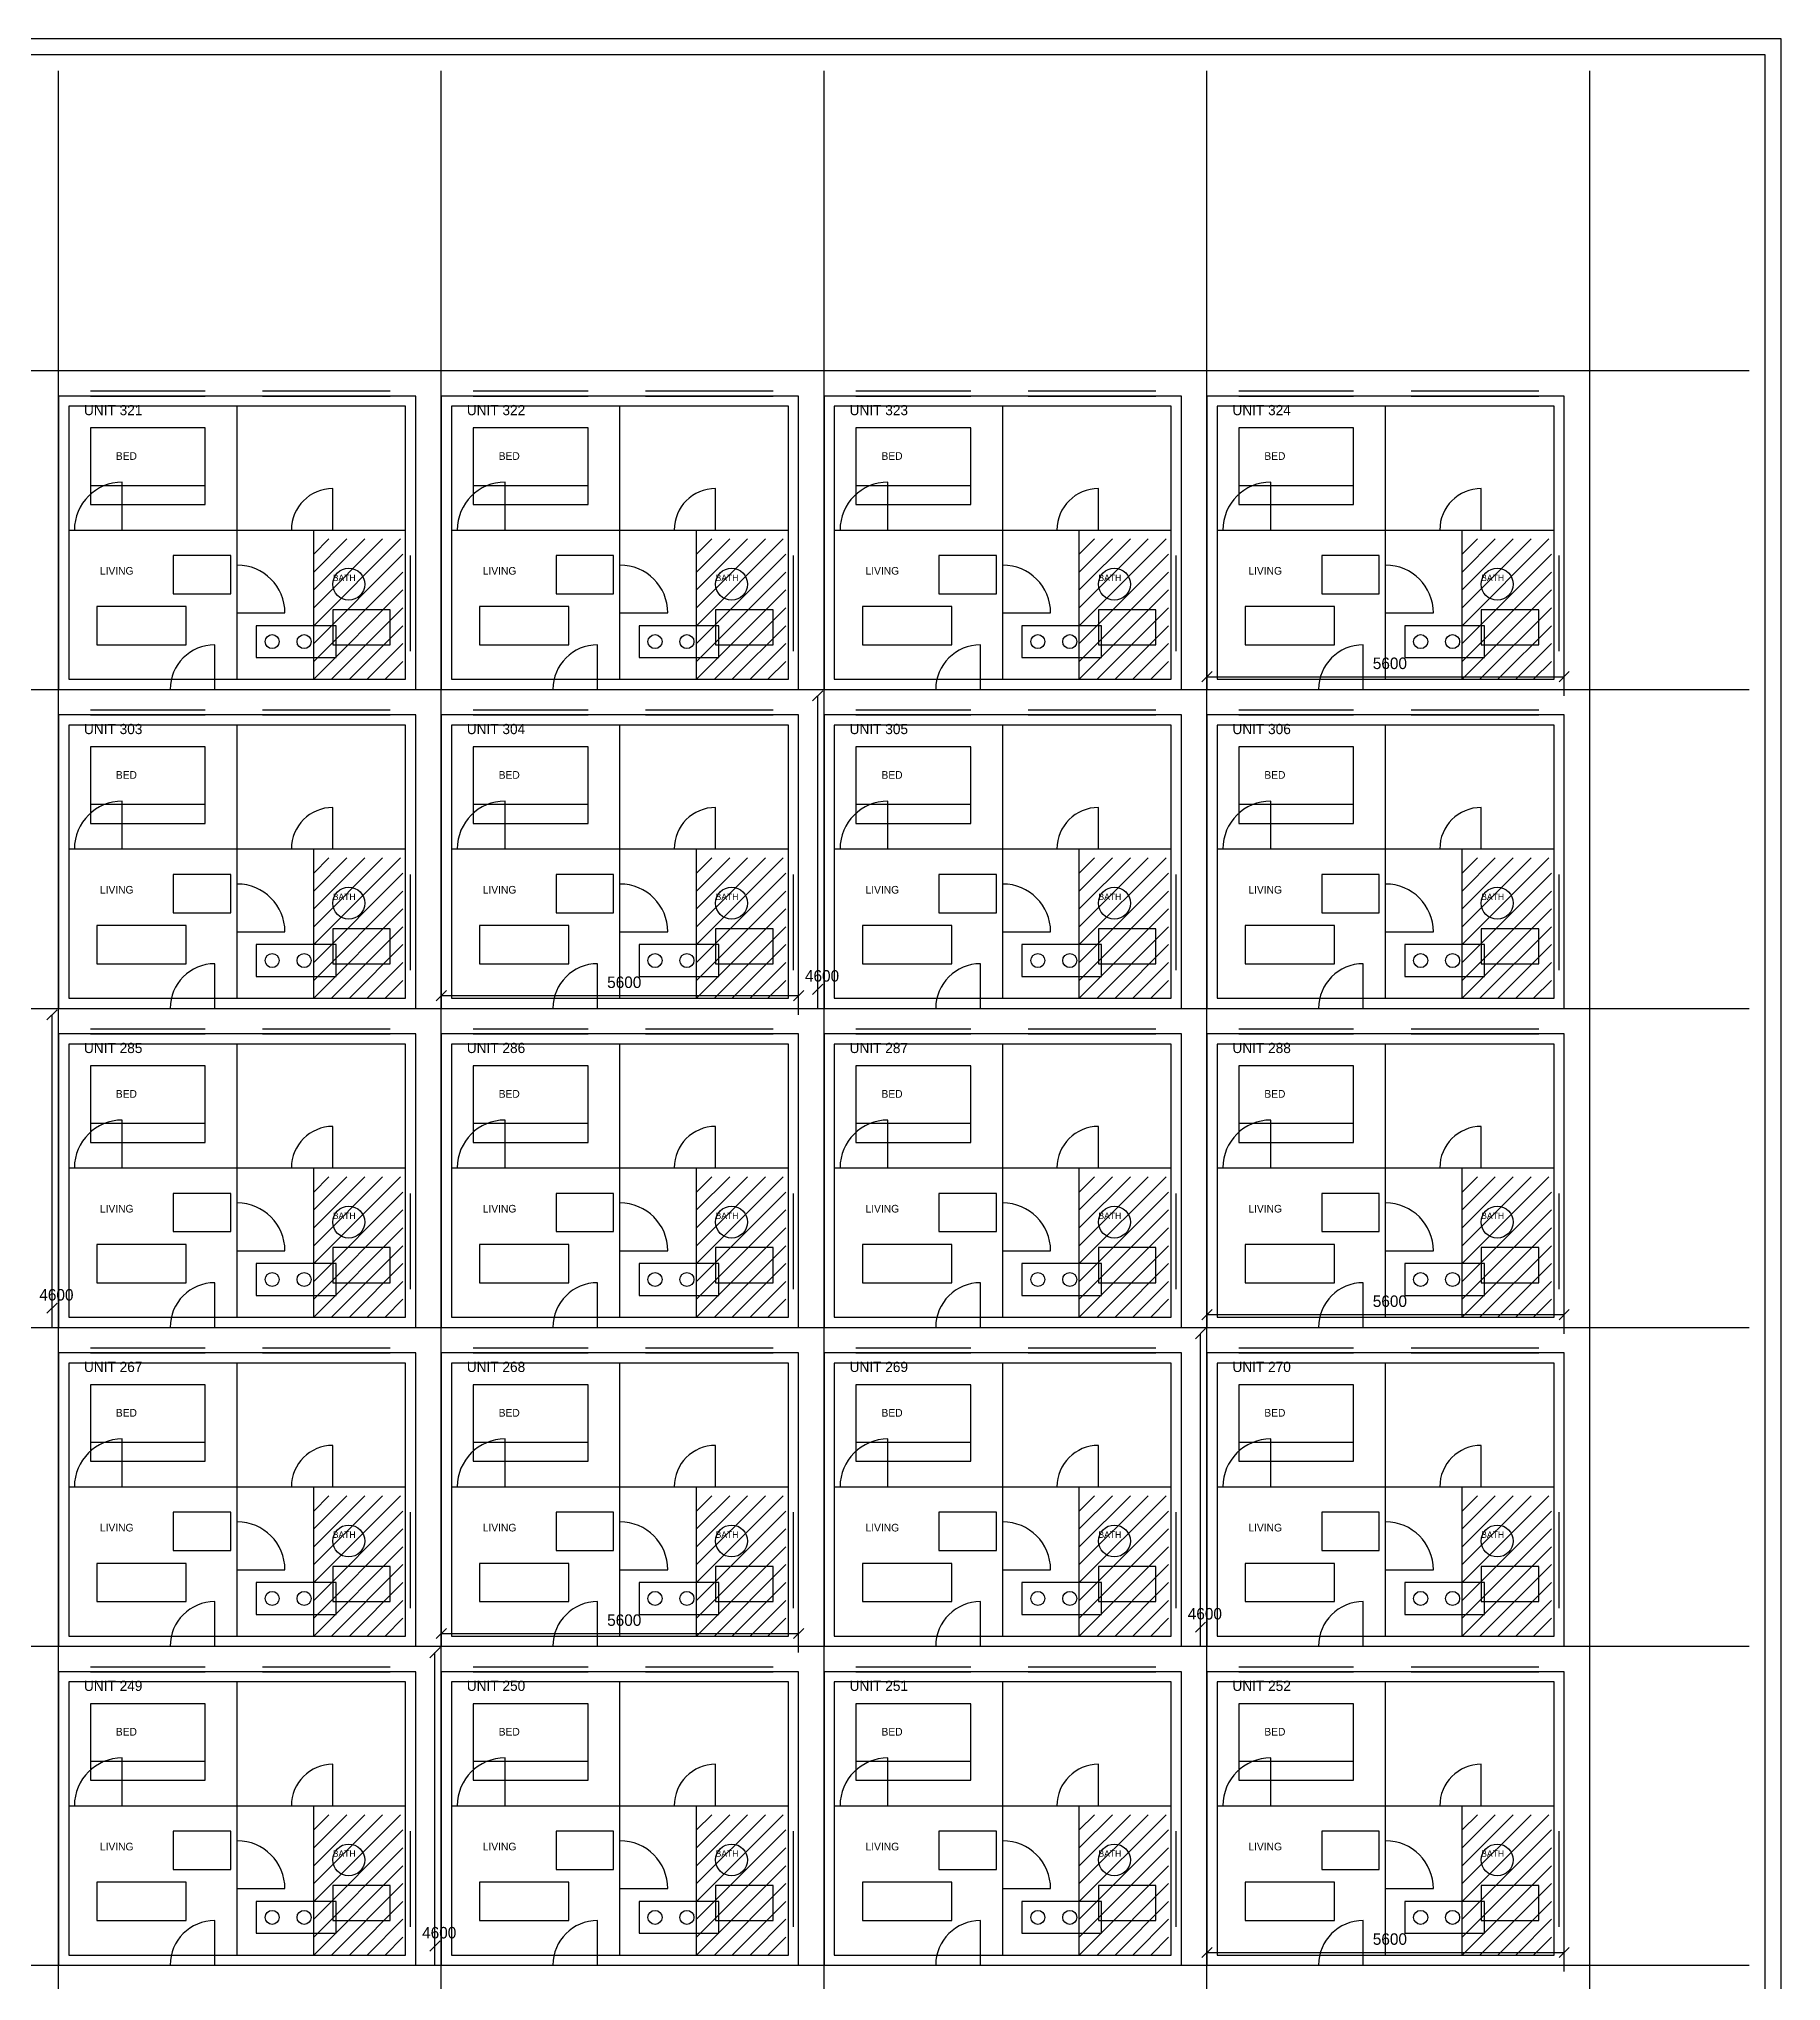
# Model space of a CAD drawing. Header units: millimetres. Extents: x -689 to 114080, y -500 to 99080.
# Drawn here: x 86693 to 114000, y 67750 to 98200 of the extents above; entities that cross this region are included whole.
import ezdxf

# ---------------------------------------------------------------- set-up
doc = ezdxf.new("R2010")
doc.units = ezdxf.units.MM
for name, color, linetype in [('DIMENSIONS', 3, 'CONTINUOUS'), ('DOORS', 2, 'CONTINUOUS'), ('FURNITURE', 5, 'CONTINUOUS'), ('GRID', 8, 'CONTINUOUS'), ('HATCH_SIM', 9, 'CONTINUOUS'), ('TEXT', 6, 'CONTINUOUS'), ('WALLS', 7, 'CONTINUOUS'), ('WINDOWS', 4, 'CONTINUOUS')]:
    doc.layers.add(name, color=color, linetype=linetype)

msp = doc.modelspace()

# ---------------------------------------------------------------- linework, layer by layer
at = {"layer": 'DIMENSIONS'}
for p, q in [((104920, 88120), (105080, 88280)), ((105000, 88200), (110600, 88200)), ((105000, 87900), (105000, 88200)), ((110520, 88120), (110680, 88280)), ((110600, 87900), (110600, 88200)), ((98820, 87820), (98980, 87980)), ((98900, 83300), (98900, 87900)), ((98900, 87600), (98900, 87900)), ((92920, 83120), (93080, 83280)), ((93000, 83200), (98600, 83200)), ((93000, 82900), (93000, 83200)), ((98520, 83120), (98680, 83280)), ((98600, 82900), (98600, 83200)), ((98820, 83220), (98980, 83380)), ((98900, 83000), (98900, 83300)), ((86820, 82820), (86980, 82980)), ((86900, 78300), (86900, 82900)), ((86900, 82600), (86900, 82900)), ((86820, 78220), (86980, 78380)), ((86900, 78000), (86900, 78300)), ((104920, 78120), (105080, 78280)), ((110520, 78120), (110680, 78280)), ((104820, 77820), (104980, 77980)), ((105000, 78200), (110600, 78200)), ((105000, 77900), (105000, 78200)), ((110600, 77900), (110600, 78200)), ((104900, 73300), (104900, 77900)), ((104900, 77600), (104900, 77900)), ((92920, 73120), (93080, 73280)), ((93000, 73200), (98600, 73200)), ((93000, 72900), (93000, 73200)), ((98520, 73120), (98680, 73280)), ((98600, 72900), (98600, 73200)), ((104820, 73220), (104980, 73380)), ((104900, 73000), (104900, 73300)), ((92820, 72820), (92980, 72980)), ((92900, 68300), (92900, 72900)), ((92900, 72600), (92900, 72900)), ((92820, 68220), (92980, 68380)), ((92900, 68000), (92900, 68300)), ((104920, 68120), (105080, 68280)), ((110520, 68120), (110680, 68280)), ((105000, 68200), (110600, 68200)), ((105000, 67900), (105000, 68200)), ((110600, 67900), (110600, 68200))]:
    msp.add_line(p, q, dxfattribs=at)
at = {"layer": 'DOORS'}
for p, q in [((88000, 90500), (88000, 91250)), ((91300, 90500), (91300, 91150)), ((94000, 90500), (94000, 91250)), ((97300, 90500), (97300, 91150)), ((100000, 90500), (100000, 91250)), ((103300, 90500), (103300, 91150)), ((106000, 90500), (106000, 91250)), ((109300, 90500), (109300, 91150)), ((89800, 89200), (90550, 89200)), ((95800, 89200), (96550, 89200)), ((101800, 89200), (102550, 89200)), ((107800, 89200), (108550, 89200)), ((89450, 88000), (89450, 88700)), ((95450, 88000), (95450, 88700)), ((101450, 88000), (101450, 88700)), ((107450, 88000), (107450, 88700)), ((88000, 85500), (88000, 86250)), ((94000, 85500), (94000, 86250)), ((100000, 85500), (100000, 86250)), ((106000, 85500), (106000, 86250)), ((91300, 85500), (91300, 86150)), ((97300, 85500), (97300, 86150)), ((103300, 85500), (103300, 86150)), ((109300, 85500), (109300, 86150)), ((89800, 84200), (90550, 84200)), ((95800, 84200), (96550, 84200)), ((101800, 84200), (102550, 84200)), ((107800, 84200), (108550, 84200)), ((89450, 83000), (89450, 83700)), ((95450, 83000), (95450, 83700)), ((101450, 83000), (101450, 83700)), ((107450, 83000), (107450, 83700)), ((88000, 80500), (88000, 81250)), ((91300, 80500), (91300, 81150)), ((94000, 80500), (94000, 81250)), ((97300, 80500), (97300, 81150)), ((100000, 80500), (100000, 81250)), ((103300, 80500), (103300, 81150)), ((106000, 80500), (106000, 81250)), ((109300, 80500), (109300, 81150)), ((89800, 79200), (90550, 79200)), ((95800, 79200), (96550, 79200)), ((101800, 79200), (102550, 79200)), ((107800, 79200), (108550, 79200)), ((89450, 78000), (89450, 78700)), ((95450, 78000), (95450, 78700)), ((101450, 78000), (101450, 78700)), ((107450, 78000), (107450, 78700)), ((88000, 75500), (88000, 76250)), ((91300, 75500), (91300, 76150)), ((94000, 75500), (94000, 76250)), ((97300, 75500), (97300, 76150)), ((100000, 75500), (100000, 76250)), ((103300, 75500), (103300, 76150)), ((106000, 75500), (106000, 76250)), ((109300, 75500), (109300, 76150)), ((89800, 74200), (90550, 74200)), ((95800, 74200), (96550, 74200)), ((101800, 74200), (102550, 74200)), ((107800, 74200), (108550, 74200)), ((89450, 73000), (89450, 73700)), ((95450, 73000), (95450, 73700)), ((101450, 73000), (101450, 73700)), ((107450, 73000), (107450, 73700)), ((88000, 70500), (88000, 71250)), ((91300, 70500), (91300, 71150)), ((94000, 70500), (94000, 71250)), ((97300, 70500), (97300, 71150)), ((100000, 70500), (100000, 71250)), ((103300, 70500), (103300, 71150)), ((106000, 70500), (106000, 71250)), ((109300, 70500), (109300, 71150)), ((89800, 69200), (90550, 69200)), ((95800, 69200), (96550, 69200)), ((101800, 69200), (102550, 69200)), ((107800, 69200), (108550, 69200)), ((89450, 68000), (89450, 68700)), ((95450, 68000), (95450, 68700)), ((101450, 68000), (101450, 68700)), ((107450, 68000), (107450, 68700))]:
    msp.add_line(p, q, dxfattribs=at)
for centre, radius, start, end in [((88000, 90500), 750, 90, 180), ((91300, 90500), 650, 90, 180), ((94000, 90500), 750, 90, 180), ((97300, 90500), 650, 90, 180), ((100000, 90500), 750, 90, 180), ((103300, 90500), 650, 90, 180), ((106000, 90500), 750, 90, 180), ((109300, 90500), 650, 90, 180), ((89800, 89200), 750, 0, 90), ((95800, 89200), 750, 0, 90), ((101800, 89200), 750, 0, 90), ((107800, 89200), 750, 0, 90), ((89450, 88000), 700, 90, 180), ((95450, 88000), 700, 90, 180), ((101450, 88000), 700, 90, 180), ((107450, 88000), 700, 90, 180), ((88000, 85500), 750, 90, 180), ((94000, 85500), 750, 90, 180), ((100000, 85500), 750, 90, 180), ((106000, 85500), 750, 90, 180), ((91300, 85500), 650, 90, 180), ((97300, 85500), 650, 90, 180), ((103300, 85500), 650, 90, 180), ((109300, 85500), 650, 90, 180), ((89800, 84200), 750, 0, 90), ((95800, 84200), 750, 0, 90), ((101800, 84200), 750, 0, 90), ((107800, 84200), 750, 0, 90), ((89450, 83000), 700, 90, 180), ((95450, 83000), 700, 90, 180), ((101450, 83000), 700, 90, 180), ((107450, 83000), 700, 90, 180), ((88000, 80500), 750, 90, 180), ((91300, 80500), 650, 90, 180), ((94000, 80500), 750, 90, 180), ((97300, 80500), 650, 90, 180), ((100000, 80500), 750, 90, 180), ((103300, 80500), 650, 90, 180), ((106000, 80500), 750, 90, 180), ((109300, 80500), 650, 90, 180), ((89800, 79200), 750, 0, 90), ((95800, 79200), 750, 0, 90), ((101800, 79200), 750, 0, 90), ((107800, 79200), 750, 0, 90), ((89450, 78000), 700, 90, 180), ((95450, 78000), 700, 90, 180), ((101450, 78000), 700, 90, 180), ((107450, 78000), 700, 90, 180), ((88000, 75500), 750, 90, 180), ((91300, 75500), 650, 90, 180), ((94000, 75500), 750, 90, 180), ((97300, 75500), 650, 90, 180), ((100000, 75500), 750, 90, 180), ((103300, 75500), 650, 90, 180), ((106000, 75500), 750, 90, 180), ((109300, 75500), 650, 90, 180), ((89800, 74200), 750, 0, 90), ((95800, 74200), 750, 0, 90), ((101800, 74200), 750, 0, 90), ((107800, 74200), 750, 0, 90), ((89450, 73000), 700, 90, 180), ((95450, 73000), 700, 90, 180), ((101450, 73000), 700, 90, 180), ((107450, 73000), 700, 90, 180), ((88000, 70500), 750, 90, 180), ((91300, 70500), 650, 90, 180), ((94000, 70500), 750, 90, 180), ((97300, 70500), 650, 90, 180), ((100000, 70500), 750, 90, 180), ((103300, 70500), 650, 90, 180), ((106000, 70500), 750, 90, 180), ((109300, 70500), 650, 90, 180), ((89800, 69200), 750, 0, 90), ((95800, 69200), 750, 0, 90), ((101800, 69200), 750, 0, 90), ((107800, 69200), 750, 0, 90), ((89450, 68000), 700, 90, 180), ((95450, 68000), 700, 90, 180), ((101450, 68000), 700, 90, 180), ((107450, 68000), 700, 90, 180)]:
    msp.add_arc(centre, radius, start, end, dxfattribs=at)
at = {"layer": 'FURNITURE'}
for p, q in [((89300, 92100), (87500, 92100)), ((87500, 92100), (87500, 90900)), ((89300, 90900), (89300, 92100)), ((95300, 92100), (93500, 92100)), ((93500, 92100), (93500, 90900)), ((95300, 90900), (95300, 92100)), ((101300, 92100), (99500, 92100)), ((99500, 92100), (99500, 90900)), ((101300, 90900), (101300, 92100)), ((107300, 92100), (105500, 92100)), ((105500, 92100), (105500, 90900)), ((107300, 90900), (107300, 92100)), ((87500, 91200), (89300, 91200)), ((93500, 91200), (95300, 91200)), ((99500, 91200), (101300, 91200)), ((105500, 91200), (107300, 91200)), ((87500, 90900), (89300, 90900)), ((93500, 90900), (95300, 90900)), ((99500, 90900), (101300, 90900)), ((105500, 90900), (107300, 90900)), ((89700, 90100), (88800, 90100)), ((88800, 90100), (88800, 89500)), ((89700, 89500), (89700, 90100)), ((95700, 90100), (94800, 90100)), ((94800, 90100), (94800, 89500)), ((95700, 89500), (95700, 90100)), ((101700, 90100), (100800, 90100)), ((100800, 90100), (100800, 89500)), ((101700, 89500), (101700, 90100)), ((107700, 90100), (106800, 90100)), ((106800, 90100), (106800, 89500)), ((107700, 89500), (107700, 90100)), ((89000, 89300), (87600, 89300)), ((87600, 89300), (87600, 88700)), ((88800, 89500), (89700, 89500)), ((89000, 88700), (89000, 89300)), ((92200, 89250), (91300, 89250)), ((91300, 89250), (91300, 88700)), ((92200, 88700), (92200, 89250)), ((95000, 89300), (93600, 89300)), ((93600, 89300), (93600, 88700)), ((94800, 89500), (95700, 89500)), ((95000, 88700), (95000, 89300)), ((98200, 89250), (97300, 89250)), ((97300, 89250), (97300, 88700)), ((98200, 88700), (98200, 89250)), ((101000, 89300), (99600, 89300)), ((99600, 89300), (99600, 88700)), ((100800, 89500), (101700, 89500)), ((101000, 88700), (101000, 89300)), ((104200, 89250), (103300, 89250)), ((103300, 89250), (103300, 88700)), ((104200, 88700), (104200, 89250)), ((107000, 89300), (105600, 89300)), ((105600, 89300), (105600, 88700)), ((106800, 89500), (107700, 89500)), ((107000, 88700), (107000, 89300)), ((110200, 89250), (109300, 89250)), ((109300, 89250), (109300, 88700)), ((110200, 88700), (110200, 89250)), ((91350, 89000), (90100, 89000)), ((90100, 89000), (90100, 88500)), ((91350, 88500), (91350, 89000)), ((97350, 89000), (96100, 89000)), ((96100, 89000), (96100, 88500)), ((97350, 88500), (97350, 89000)), ((103350, 89000), (102100, 89000)), ((102100, 89000), (102100, 88500)), ((103350, 88500), (103350, 89000)), ((109350, 89000), (108100, 89000)), ((108100, 89000), (108100, 88500)), ((109350, 88500), (109350, 89000)), ((87600, 88700), (89000, 88700)), ((91300, 88700), (92200, 88700)), ((93600, 88700), (95000, 88700)), ((97300, 88700), (98200, 88700)), ((99600, 88700), (101000, 88700)), ((103300, 88700), (104200, 88700)), ((105600, 88700), (107000, 88700)), ((109300, 88700), (110200, 88700)), ((90100, 88500), (91350, 88500)), ((96100, 88500), (97350, 88500)), ((102100, 88500), (103350, 88500)), ((108100, 88500), (109350, 88500)), ((89300, 87100), (87500, 87100)), ((87500, 87100), (87500, 85900)), ((89300, 85900), (89300, 87100)), ((95300, 87100), (93500, 87100)), ((93500, 87100), (93500, 85900)), ((95300, 85900), (95300, 87100)), ((101300, 87100), (99500, 87100)), ((99500, 87100), (99500, 85900)), ((101300, 85900), (101300, 87100)), ((107300, 87100), (105500, 87100)), ((105500, 87100), (105500, 85900)), ((107300, 85900), (107300, 87100)), ((87500, 86200), (89300, 86200)), ((93500, 86200), (95300, 86200)), ((99500, 86200), (101300, 86200)), ((105500, 86200), (107300, 86200)), ((87500, 85900), (89300, 85900)), ((93500, 85900), (95300, 85900)), ((99500, 85900), (101300, 85900)), ((105500, 85900), (107300, 85900)), ((89700, 85100), (88800, 85100)), ((88800, 85100), (88800, 84500)), ((89700, 84500), (89700, 85100)), ((95700, 85100), (94800, 85100)), ((94800, 85100), (94800, 84500)), ((95700, 84500), (95700, 85100)), ((101700, 85100), (100800, 85100)), ((100800, 85100), (100800, 84500)), ((101700, 84500), (101700, 85100)), ((107700, 85100), (106800, 85100)), ((106800, 85100), (106800, 84500)), ((107700, 84500), (107700, 85100)), ((88800, 84500), (89700, 84500)), ((94800, 84500), (95700, 84500)), ((100800, 84500), (101700, 84500)), ((106800, 84500), (107700, 84500)), ((89000, 84300), (87600, 84300)), ((87600, 84300), (87600, 83700)), ((89000, 83700), (89000, 84300)), ((92200, 84250), (91300, 84250)), ((91300, 84250), (91300, 83700)), ((92200, 83700), (92200, 84250)), ((95000, 84300), (93600, 84300)), ((93600, 84300), (93600, 83700)), ((95000, 83700), (95000, 84300)), ((98200, 84250), (97300, 84250)), ((97300, 84250), (97300, 83700)), ((98200, 83700), (98200, 84250)), ((101000, 84300), (99600, 84300)), ((99600, 84300), (99600, 83700)), ((101000, 83700), (101000, 84300)), ((104200, 84250), (103300, 84250)), ((103300, 84250), (103300, 83700)), ((104200, 83700), (104200, 84250)), ((107000, 84300), (105600, 84300)), ((105600, 84300), (105600, 83700)), ((107000, 83700), (107000, 84300)), ((110200, 84250), (109300, 84250)), ((109300, 84250), (109300, 83700)), ((110200, 83700), (110200, 84250)), ((91350, 84000), (90100, 84000)), ((90100, 84000), (90100, 83500)), ((91350, 83500), (91350, 84000)), ((97350, 84000), (96100, 84000)), ((96100, 84000), (96100, 83500)), ((97350, 83500), (97350, 84000)), ((103350, 84000), (102100, 84000)), ((102100, 84000), (102100, 83500)), ((103350, 83500), (103350, 84000)), ((109350, 84000), (108100, 84000)), ((108100, 84000), (108100, 83500)), ((109350, 83500), (109350, 84000)), ((87600, 83700), (89000, 83700)), ((90100, 83500), (91350, 83500)), ((91300, 83700), (92200, 83700)), ((93600, 83700), (95000, 83700)), ((96100, 83500), (97350, 83500)), ((97300, 83700), (98200, 83700)), ((99600, 83700), (101000, 83700)), ((102100, 83500), (103350, 83500)), ((103300, 83700), (104200, 83700)), ((105600, 83700), (107000, 83700)), ((108100, 83500), (109350, 83500)), ((109300, 83700), (110200, 83700)), ((89300, 82100), (87500, 82100)), ((87500, 82100), (87500, 80900)), ((89300, 80900), (89300, 82100)), ((95300, 82100), (93500, 82100)), ((93500, 82100), (93500, 80900)), ((95300, 80900), (95300, 82100)), ((101300, 82100), (99500, 82100)), ((99500, 82100), (99500, 80900)), ((101300, 80900), (101300, 82100)), ((107300, 82100), (105500, 82100)), ((105500, 82100), (105500, 80900)), ((107300, 80900), (107300, 82100)), ((87500, 81200), (89300, 81200)), ((93500, 81200), (95300, 81200)), ((99500, 81200), (101300, 81200)), ((105500, 81200), (107300, 81200)), ((87500, 80900), (89300, 80900)), ((93500, 80900), (95300, 80900)), ((99500, 80900), (101300, 80900)), ((105500, 80900), (107300, 80900)), ((89700, 80100), (88800, 80100)), ((88800, 80100), (88800, 79500)), ((89700, 79500), (89700, 80100)), ((95700, 80100), (94800, 80100)), ((94800, 80100), (94800, 79500)), ((95700, 79500), (95700, 80100)), ((101700, 80100), (100800, 80100)), ((100800, 80100), (100800, 79500)), ((101700, 79500), (101700, 80100)), ((107700, 80100), (106800, 80100)), ((106800, 80100), (106800, 79500)), ((107700, 79500), (107700, 80100)), ((88800, 79500), (89700, 79500)), ((94800, 79500), (95700, 79500)), ((100800, 79500), (101700, 79500)), ((106800, 79500), (107700, 79500)), ((89000, 79300), (87600, 79300)), ((87600, 79300), (87600, 78700)), ((89000, 78700), (89000, 79300)), ((92200, 79250), (91300, 79250)), ((91300, 79250), (91300, 78700)), ((92200, 78700), (92200, 79250)), ((95000, 79300), (93600, 79300)), ((93600, 79300), (93600, 78700)), ((95000, 78700), (95000, 79300)), ((98200, 79250), (97300, 79250)), ((97300, 79250), (97300, 78700)), ((98200, 78700), (98200, 79250)), ((101000, 79300), (99600, 79300)), ((99600, 79300), (99600, 78700)), ((101000, 78700), (101000, 79300)), ((104200, 79250), (103300, 79250)), ((103300, 79250), (103300, 78700)), ((104200, 78700), (104200, 79250)), ((107000, 79300), (105600, 79300)), ((105600, 79300), (105600, 78700)), ((107000, 78700), (107000, 79300)), ((110200, 79250), (109300, 79250)), ((109300, 79250), (109300, 78700)), ((110200, 78700), (110200, 79250)), ((91350, 79000), (90100, 79000)), ((90100, 79000), (90100, 78500)), ((91350, 78500), (91350, 79000)), ((97350, 79000), (96100, 79000)), ((96100, 79000), (96100, 78500)), ((97350, 78500), (97350, 79000)), ((103350, 79000), (102100, 79000)), ((102100, 79000), (102100, 78500)), ((103350, 78500), (103350, 79000)), ((109350, 79000), (108100, 79000)), ((108100, 79000), (108100, 78500)), ((109350, 78500), (109350, 79000)), ((87600, 78700), (89000, 78700)), ((91300, 78700), (92200, 78700)), ((93600, 78700), (95000, 78700)), ((97300, 78700), (98200, 78700)), ((99600, 78700), (101000, 78700)), ((103300, 78700), (104200, 78700)), ((105600, 78700), (107000, 78700)), ((109300, 78700), (110200, 78700)), ((90100, 78500), (91350, 78500)), ((96100, 78500), (97350, 78500)), ((102100, 78500), (103350, 78500)), ((108100, 78500), (109350, 78500)), ((89300, 77100), (87500, 77100)), ((87500, 77100), (87500, 75900)), ((89300, 75900), (89300, 77100)), ((95300, 77100), (93500, 77100)), ((93500, 77100), (93500, 75900)), ((95300, 75900), (95300, 77100)), ((101300, 77100), (99500, 77100)), ((99500, 77100), (99500, 75900)), ((101300, 75900), (101300, 77100)), ((107300, 77100), (105500, 77100)), ((105500, 77100), (105500, 75900)), ((107300, 75900), (107300, 77100)), ((87500, 76200), (89300, 76200)), ((93500, 76200), (95300, 76200)), ((99500, 76200), (101300, 76200)), ((105500, 76200), (107300, 76200)), ((87500, 75900), (89300, 75900)), ((93500, 75900), (95300, 75900)), ((99500, 75900), (101300, 75900)), ((105500, 75900), (107300, 75900)), ((89700, 75100), (88800, 75100)), ((88800, 75100), (88800, 74500)), ((89700, 74500), (89700, 75100)), ((95700, 75100), (94800, 75100)), ((94800, 75100), (94800, 74500)), ((95700, 74500), (95700, 75100)), ((101700, 75100), (100800, 75100)), ((100800, 75100), (100800, 74500)), ((101700, 74500), (101700, 75100)), ((107700, 75100), (106800, 75100)), ((106800, 75100), (106800, 74500)), ((107700, 74500), (107700, 75100)), ((89000, 74300), (87600, 74300)), ((87600, 74300), (87600, 73700)), ((88800, 74500), (89700, 74500)), ((89000, 73700), (89000, 74300)), ((95000, 74300), (93600, 74300)), ((93600, 74300), (93600, 73700)), ((94800, 74500), (95700, 74500)), ((95000, 73700), (95000, 74300)), ((101000, 74300), (99600, 74300)), ((99600, 74300), (99600, 73700)), ((100800, 74500), (101700, 74500)), ((101000, 73700), (101000, 74300)), ((107000, 74300), (105600, 74300)), ((105600, 74300), (105600, 73700)), ((106800, 74500), (107700, 74500)), ((107000, 73700), (107000, 74300)), ((91350, 74000), (90100, 74000)), ((90100, 74000), (90100, 73500)), ((92200, 74250), (91300, 74250)), ((91300, 74250), (91300, 73700)), ((91350, 73500), (91350, 74000)), ((92200, 73700), (92200, 74250)), ((97350, 74000), (96100, 74000)), ((96100, 74000), (96100, 73500)), ((98200, 74250), (97300, 74250)), ((97300, 74250), (97300, 73700)), ((97350, 73500), (97350, 74000)), ((98200, 73700), (98200, 74250)), ((103350, 74000), (102100, 74000)), ((102100, 74000), (102100, 73500)), ((104200, 74250), (103300, 74250)), ((103300, 74250), (103300, 73700)), ((103350, 73500), (103350, 74000)), ((104200, 73700), (104200, 74250)), ((109350, 74000), (108100, 74000)), ((108100, 74000), (108100, 73500)), ((110200, 74250), (109300, 74250)), ((109300, 74250), (109300, 73700)), ((109350, 73500), (109350, 74000)), ((110200, 73700), (110200, 74250)), ((87600, 73700), (89000, 73700)), ((91300, 73700), (92200, 73700)), ((93600, 73700), (95000, 73700)), ((97300, 73700), (98200, 73700)), ((99600, 73700), (101000, 73700)), ((103300, 73700), (104200, 73700)), ((105600, 73700), (107000, 73700)), ((109300, 73700), (110200, 73700)), ((90100, 73500), (91350, 73500)), ((96100, 73500), (97350, 73500)), ((102100, 73500), (103350, 73500)), ((108100, 73500), (109350, 73500)), ((89300, 72100), (87500, 72100)), ((87500, 72100), (87500, 70900)), ((89300, 70900), (89300, 72100)), ((95300, 72100), (93500, 72100)), ((93500, 72100), (93500, 70900)), ((95300, 70900), (95300, 72100)), ((101300, 72100), (99500, 72100)), ((99500, 72100), (99500, 70900)), ((101300, 70900), (101300, 72100)), ((107300, 72100), (105500, 72100)), ((105500, 72100), (105500, 70900)), ((107300, 70900), (107300, 72100)), ((87500, 71200), (89300, 71200)), ((93500, 71200), (95300, 71200)), ((99500, 71200), (101300, 71200)), ((105500, 71200), (107300, 71200)), ((87500, 70900), (89300, 70900)), ((93500, 70900), (95300, 70900)), ((99500, 70900), (101300, 70900)), ((105500, 70900), (107300, 70900)), ((89700, 70100), (88800, 70100)), ((88800, 70100), (88800, 69500)), ((89700, 69500), (89700, 70100)), ((95700, 70100), (94800, 70100)), ((94800, 70100), (94800, 69500)), ((95700, 69500), (95700, 70100)), ((101700, 70100), (100800, 70100)), ((100800, 70100), (100800, 69500)), ((101700, 69500), (101700, 70100)), ((107700, 70100), (106800, 70100)), ((106800, 70100), (106800, 69500)), ((107700, 69500), (107700, 70100)), ((88800, 69500), (89700, 69500)), ((94800, 69500), (95700, 69500)), ((100800, 69500), (101700, 69500)), ((106800, 69500), (107700, 69500)), ((89000, 69300), (87600, 69300)), ((87600, 69300), (87600, 68700)), ((89000, 68700), (89000, 69300)), ((92200, 69250), (91300, 69250)), ((91300, 69250), (91300, 68700)), ((92200, 68700), (92200, 69250)), ((95000, 69300), (93600, 69300)), ((93600, 69300), (93600, 68700)), ((95000, 68700), (95000, 69300)), ((98200, 69250), (97300, 69250)), ((97300, 69250), (97300, 68700)), ((98200, 68700), (98200, 69250)), ((101000, 69300), (99600, 69300)), ((99600, 69300), (99600, 68700)), ((101000, 68700), (101000, 69300)), ((104200, 69250), (103300, 69250)), ((103300, 69250), (103300, 68700)), ((104200, 68700), (104200, 69250)), ((107000, 69300), (105600, 69300)), ((105600, 69300), (105600, 68700)), ((107000, 68700), (107000, 69300)), ((110200, 69250), (109300, 69250)), ((109300, 69250), (109300, 68700)), ((110200, 68700), (110200, 69250)), ((91350, 69000), (90100, 69000)), ((90100, 69000), (90100, 68500)), ((91350, 68500), (91350, 69000)), ((97350, 69000), (96100, 69000)), ((96100, 69000), (96100, 68500)), ((97350, 68500), (97350, 69000)), ((103350, 69000), (102100, 69000)), ((102100, 69000), (102100, 68500)), ((103350, 68500), (103350, 69000)), ((109350, 69000), (108100, 69000)), ((108100, 69000), (108100, 68500)), ((109350, 68500), (109350, 69000)), ((87600, 68700), (89000, 68700)), ((91300, 68700), (92200, 68700)), ((93600, 68700), (95000, 68700)), ((97300, 68700), (98200, 68700)), ((99600, 68700), (101000, 68700)), ((103300, 68700), (104200, 68700)), ((105600, 68700), (107000, 68700)), ((109300, 68700), (110200, 68700)), ((90100, 68500), (91350, 68500)), ((96100, 68500), (97350, 68500)), ((102100, 68500), (103350, 68500)), ((108100, 68500), (109350, 68500))]:
    msp.add_line(p, q, dxfattribs=at)
for centre, radius in [((91550, 89650), 250), ((97550, 89650), 250), ((103550, 89650), 250), ((109550, 89650), 250), ((90350, 88750), 110), ((90850, 88750), 110), ((96350, 88750), 110), ((96850, 88750), 110), ((102350, 88750), 110), ((102850, 88750), 110), ((108350, 88750), 110), ((108850, 88750), 110), ((91550, 84650), 250), ((97550, 84650), 250), ((103550, 84650), 250), ((109550, 84650), 250), ((90350, 83750), 110), ((90850, 83750), 110), ((96350, 83750), 110), ((96850, 83750), 110), ((102350, 83750), 110), ((102850, 83750), 110), ((108350, 83750), 110), ((108850, 83750), 110), ((91550, 79650), 250), ((97550, 79650), 250), ((103550, 79650), 250), ((109550, 79650), 250), ((90350, 78750), 110), ((90850, 78750), 110), ((96350, 78750), 110), ((96850, 78750), 110), ((102350, 78750), 110), ((102850, 78750), 110), ((108350, 78750), 110), ((108850, 78750), 110), ((91550, 74650), 250), ((97550, 74650), 250), ((103550, 74650), 250), ((109550, 74650), 250), ((90350, 73750), 110), ((90850, 73750), 110), ((96350, 73750), 110), ((96850, 73750), 110), ((102350, 73750), 110), ((102850, 73750), 110), ((108350, 73750), 110), ((108850, 73750), 110), ((91550, 69650), 250), ((97550, 69650), 250), ((103550, 69650), 250), ((109550, 69650), 250), ((90350, 68750), 110), ((90850, 68750), 110), ((96350, 68750), 110), ((96850, 68750), 110), ((102350, 68750), 110), ((102850, 68750), 110), ((108350, 68750), 110), ((108850, 68750), 110)]:
    msp.add_circle(centre, radius, dxfattribs=at)
at = {"layer": 'GRID'}
for p, q in [((87000, 500), (87000, 97700)), ((93000, 500), (93000, 97700)), ((99000, 500), (99000, 97700)), ((105000, 500), (105000, 97700)), ((111000, 500), (111000, 97700)), ((500, 93000), (113500, 93000)), ((500, 88000), (113500, 88000)), ((500, 83000), (113500, 83000)), ((500, 78000), (113500, 78000)), ((500, 73000), (113500, 73000)), ((500, 68000), (113500, 68000))]:
    msp.add_line(p, q, dxfattribs=at)
at = {"layer": 'HATCH_SIM'}
for p, q in [((91000, 90120), (91240, 90360)), ((91000, 89840), (91520, 90360)), ((91000, 89560), (91800, 90360)), ((91000, 89280), (92080, 90360)), ((91000, 89000), (92360, 90360)), ((97000, 90120), (97240, 90360)), ((97000, 89840), (97520, 90360)), ((97000, 89560), (97800, 90360)), ((97000, 89280), (98080, 90360)), ((97000, 89000), (98360, 90360)), ((103000, 90120), (103240, 90360)), ((103000, 89840), (103520, 90360)), ((103000, 89560), (103800, 90360)), ((103000, 89280), (104080, 90360)), ((103000, 89000), (104360, 90360)), ((109000, 90120), (109240, 90360)), ((109000, 89840), (109520, 90360)), ((109000, 89560), (109800, 90360)), ((109000, 89280), (110080, 90360)), ((109000, 89000), (110360, 90360)), ((91000, 88720), (92400, 90120)), ((91000, 88440), (92400, 89840)), ((97000, 88720), (98400, 90120)), ((97000, 88440), (98400, 89840)), ((103000, 88720), (104400, 90120)), ((103000, 88440), (104400, 89840)), ((109000, 88720), (110400, 90120)), ((109000, 88440), (110400, 89840)), ((91000, 88160), (92400, 89560)), ((97000, 88160), (98400, 89560)), ((103000, 88160), (104400, 89560)), ((109000, 88160), (110400, 89560)), ((91280, 88160), (92400, 89280)), ((97280, 88160), (98400, 89280)), ((103280, 88160), (104400, 89280)), ((109280, 88160), (110400, 89280)), ((91560, 88160), (92400, 89000)), ((97560, 88160), (98400, 89000)), ((103560, 88160), (104400, 89000)), ((109560, 88160), (110400, 89000)), ((91840, 88160), (92400, 88720)), ((97840, 88160), (98400, 88720)), ((103840, 88160), (104400, 88720)), ((109840, 88160), (110400, 88720)), ((92120, 88160), (92400, 88440)), ((98120, 88160), (98400, 88440)), ((104120, 88160), (104400, 88440)), ((110120, 88160), (110400, 88440)), ((92400, 88160), (92400, 88160)), ((98400, 88160), (98400, 88160)), ((104400, 88160), (104400, 88160)), ((110400, 88160), (110400, 88160)), ((91000, 85120), (91240, 85360)), ((91000, 84840), (91520, 85360)), ((91000, 84560), (91800, 85360)), ((91000, 84280), (92080, 85360)), ((91000, 84000), (92360, 85360)), ((97000, 85120), (97240, 85360)), ((97000, 84840), (97520, 85360)), ((97000, 84560), (97800, 85360)), ((97000, 84280), (98080, 85360)), ((97000, 84000), (98360, 85360)), ((103000, 85120), (103240, 85360)), ((103000, 84840), (103520, 85360)), ((103000, 84560), (103800, 85360)), ((103000, 84280), (104080, 85360)), ((103000, 84000), (104360, 85360)), ((109000, 85120), (109240, 85360)), ((109000, 84840), (109520, 85360)), ((109000, 84560), (109800, 85360)), ((109000, 84280), (110080, 85360)), ((109000, 84000), (110360, 85360)), ((91000, 83720), (92400, 85120)), ((97000, 83720), (98400, 85120)), ((103000, 83720), (104400, 85120)), ((109000, 83720), (110400, 85120)), ((91000, 83440), (92400, 84840)), ((97000, 83440), (98400, 84840)), ((103000, 83440), (104400, 84840)), ((109000, 83440), (110400, 84840)), ((91000, 83160), (92400, 84560)), ((97000, 83160), (98400, 84560)), ((103000, 83160), (104400, 84560)), ((109000, 83160), (110400, 84560)), ((91280, 83160), (92400, 84280)), ((97280, 83160), (98400, 84280)), ((103280, 83160), (104400, 84280)), ((109280, 83160), (110400, 84280)), ((91560, 83160), (92400, 84000)), ((97560, 83160), (98400, 84000)), ((103560, 83160), (104400, 84000)), ((109560, 83160), (110400, 84000)), ((91840, 83160), (92400, 83720)), ((92120, 83160), (92400, 83440)), ((97840, 83160), (98400, 83720)), ((98120, 83160), (98400, 83440)), ((103840, 83160), (104400, 83720)), ((104120, 83160), (104400, 83440)), ((109840, 83160), (110400, 83720)), ((110120, 83160), (110400, 83440)), ((92400, 83160), (92400, 83160)), ((98400, 83160), (98400, 83160)), ((104400, 83160), (104400, 83160)), ((110400, 83160), (110400, 83160)), ((91000, 80120), (91240, 80360)), ((91000, 79840), (91520, 80360)), ((91000, 79560), (91800, 80360)), ((91000, 79280), (92080, 80360)), ((91000, 79000), (92360, 80360)), ((91000, 78720), (92400, 80120)), ((97000, 80120), (97240, 80360)), ((97000, 79840), (97520, 80360)), ((97000, 79560), (97800, 80360)), ((97000, 79280), (98080, 80360)), ((97000, 79000), (98360, 80360)), ((97000, 78720), (98400, 80120)), ((103000, 80120), (103240, 80360)), ((103000, 79840), (103520, 80360)), ((103000, 79560), (103800, 80360)), ((103000, 79280), (104080, 80360)), ((103000, 79000), (104360, 80360)), ((103000, 78720), (104400, 80120)), ((109000, 80120), (109240, 80360)), ((109000, 79840), (109520, 80360)), ((109000, 79560), (109800, 80360)), ((109000, 79280), (110080, 80360)), ((109000, 79000), (110360, 80360)), ((109000, 78720), (110400, 80120)), ((91000, 78440), (92400, 79840)), ((97000, 78440), (98400, 79840)), ((103000, 78440), (104400, 79840)), ((109000, 78440), (110400, 79840)), ((91000, 78160), (92400, 79560)), ((97000, 78160), (98400, 79560)), ((103000, 78160), (104400, 79560)), ((109000, 78160), (110400, 79560)), ((91280, 78160), (92400, 79280)), ((97280, 78160), (98400, 79280)), ((103280, 78160), (104400, 79280)), ((109280, 78160), (110400, 79280)), ((91560, 78160), (92400, 79000)), ((97560, 78160), (98400, 79000)), ((103560, 78160), (104400, 79000)), ((109560, 78160), (110400, 79000)), ((91840, 78160), (92400, 78720)), ((97840, 78160), (98400, 78720)), ((103840, 78160), (104400, 78720)), ((109840, 78160), (110400, 78720)), ((92120, 78160), (92400, 78440)), ((98120, 78160), (98400, 78440)), ((104120, 78160), (104400, 78440)), ((110120, 78160), (110400, 78440)), ((92400, 78160), (92400, 78160)), ((98400, 78160), (98400, 78160)), ((104400, 78160), (104400, 78160)), ((110400, 78160), (110400, 78160)), ((91000, 75120), (91240, 75360)), ((91000, 74840), (91520, 75360)), ((91000, 74560), (91800, 75360)), ((91000, 74280), (92080, 75360)), ((91000, 74000), (92360, 75360)), ((97000, 75120), (97240, 75360)), ((97000, 74840), (97520, 75360)), ((97000, 74560), (97800, 75360)), ((97000, 74280), (98080, 75360)), ((97000, 74000), (98360, 75360)), ((103000, 75120), (103240, 75360)), ((103000, 74840), (103520, 75360)), ((103000, 74560), (103800, 75360)), ((103000, 74280), (104080, 75360)), ((103000, 74000), (104360, 75360)), ((109000, 75120), (109240, 75360)), ((109000, 74840), (109520, 75360)), ((109000, 74560), (109800, 75360)), ((109000, 74280), (110080, 75360)), ((109000, 74000), (110360, 75360)), ((91000, 73720), (92400, 75120)), ((97000, 73720), (98400, 75120)), ((103000, 73720), (104400, 75120)), ((109000, 73720), (110400, 75120)), ((91000, 73440), (92400, 74840)), ((97000, 73440), (98400, 74840)), ((103000, 73440), (104400, 74840)), ((109000, 73440), (110400, 74840)), ((91000, 73160), (92400, 74560)), ((97000, 73160), (98400, 74560)), ((103000, 73160), (104400, 74560)), ((109000, 73160), (110400, 74560)), ((91280, 73160), (92400, 74280)), ((91560, 73160), (92400, 74000)), ((97280, 73160), (98400, 74280)), ((97560, 73160), (98400, 74000)), ((103280, 73160), (104400, 74280)), ((103560, 73160), (104400, 74000)), ((109280, 73160), (110400, 74280)), ((109560, 73160), (110400, 74000)), ((91840, 73160), (92400, 73720)), ((97840, 73160), (98400, 73720)), ((103840, 73160), (104400, 73720)), ((109840, 73160), (110400, 73720)), ((92120, 73160), (92400, 73440)), ((98120, 73160), (98400, 73440)), ((104120, 73160), (104400, 73440)), ((110120, 73160), (110400, 73440)), ((92400, 73160), (92400, 73160)), ((98400, 73160), (98400, 73160)), ((104400, 73160), (104400, 73160)), ((110400, 73160), (110400, 73160)), ((91000, 70120), (91240, 70360)), ((91000, 69840), (91520, 70360)), ((91000, 69560), (91800, 70360)), ((91000, 69280), (92080, 70360)), ((91000, 69000), (92360, 70360)), ((97000, 70120), (97240, 70360)), ((97000, 69840), (97520, 70360)), ((97000, 69560), (97800, 70360)), ((97000, 69280), (98080, 70360)), ((97000, 69000), (98360, 70360)), ((103000, 70120), (103240, 70360)), ((103000, 69840), (103520, 70360)), ((103000, 69560), (103800, 70360)), ((103000, 69280), (104080, 70360)), ((103000, 69000), (104360, 70360)), ((109000, 70120), (109240, 70360)), ((109000, 69840), (109520, 70360)), ((109000, 69560), (109800, 70360)), ((109000, 69280), (110080, 70360)), ((109000, 69000), (110360, 70360)), ((91000, 68720), (92400, 70120)), ((97000, 68720), (98400, 70120)), ((103000, 68720), (104400, 70120)), ((109000, 68720), (110400, 70120)), ((91000, 68440), (92400, 69840)), ((97000, 68440), (98400, 69840)), ((103000, 68440), (104400, 69840)), ((109000, 68440), (110400, 69840)), ((91000, 68160), (92400, 69560)), ((97000, 68160), (98400, 69560)), ((103000, 68160), (104400, 69560)), ((109000, 68160), (110400, 69560)), ((91280, 68160), (92400, 69280)), ((97280, 68160), (98400, 69280)), ((103280, 68160), (104400, 69280)), ((109280, 68160), (110400, 69280)), ((91560, 68160), (92400, 69000)), ((97560, 68160), (98400, 69000)), ((103560, 68160), (104400, 69000)), ((109560, 68160), (110400, 69000)), ((91840, 68160), (92400, 68720)), ((97840, 68160), (98400, 68720)), ((103840, 68160), (104400, 68720)), ((109840, 68160), (110400, 68720)), ((92120, 68160), (92400, 68440)), ((98120, 68160), (98400, 68440)), ((104120, 68160), (104400, 68440)), ((110120, 68160), (110400, 68440)), ((92400, 68160), (92400, 68160)), ((98400, 68160), (98400, 68160)), ((104400, 68160), (104400, 68160)), ((110400, 68160), (110400, 68160))]:
    msp.add_line(p, q, dxfattribs=at)
at = {"layer": 'WALLS'}
for p, q in [((114000, 98200), (0, 98200)), ((114000, 0), (114000, 98200)), ((113750, 97950), (250, 97950)), ((113750, 250), (113750, 97950)), ((92600, 92600), (87000, 92600)), ((87000, 92600), (87000, 88000)), ((92600, 88000), (92600, 92600)), ((98600, 92600), (93000, 92600)), ((93000, 92600), (93000, 88000)), ((98600, 88000), (98600, 92600)), ((104600, 92600), (99000, 92600)), ((99000, 92600), (99000, 88000)), ((104600, 88000), (104600, 92600)), ((110600, 92600), (105000, 92600)), ((105000, 92600), (105000, 88000)), ((110600, 88000), (110600, 92600)), ((92440, 92440), (87160, 92440)), ((87160, 92440), (87160, 88160)), ((89800, 88160), (89800, 92440)), ((92440, 88160), (92440, 92440)), ((98440, 92440), (93160, 92440)), ((93160, 92440), (93160, 88160)), ((95800, 88160), (95800, 92440)), ((98440, 88160), (98440, 92440)), ((104440, 92440), (99160, 92440)), ((99160, 92440), (99160, 88160)), ((101800, 88160), (101800, 92440)), ((104440, 88160), (104440, 92440)), ((110440, 92440), (105160, 92440)), ((105160, 92440), (105160, 88160)), ((107800, 88160), (107800, 92440)), ((110440, 88160), (110440, 92440)), ((87160, 90500), (92440, 90500)), ((91000, 88160), (91000, 90500)), ((93160, 90500), (98440, 90500)), ((97000, 88160), (97000, 90500)), ((99160, 90500), (104440, 90500)), ((103000, 88160), (103000, 90500)), ((105160, 90500), (110440, 90500)), ((109000, 88160), (109000, 90500)), ((87160, 88160), (92440, 88160)), ((93160, 88160), (98440, 88160)), ((99160, 88160), (104440, 88160)), ((105160, 88160), (110440, 88160)), ((87000, 88000), (92600, 88000)), ((93000, 88000), (98600, 88000)), ((99000, 88000), (104600, 88000)), ((105000, 88000), (110600, 88000)), ((92600, 87600), (87000, 87600)), ((87000, 87600), (87000, 83000)), ((92440, 87440), (87160, 87440)), ((87160, 87440), (87160, 83160)), ((89800, 83160), (89800, 87440)), ((92440, 83160), (92440, 87440)), ((92600, 83000), (92600, 87600)), ((98600, 87600), (93000, 87600)), ((93000, 87600), (93000, 83000)), ((98440, 87440), (93160, 87440)), ((93160, 87440), (93160, 83160)), ((95800, 83160), (95800, 87440)), ((98440, 83160), (98440, 87440)), ((98600, 83000), (98600, 87600)), ((104600, 87600), (99000, 87600)), ((99000, 87600), (99000, 83000)), ((104440, 87440), (99160, 87440)), ((99160, 87440), (99160, 83160)), ((101800, 83160), (101800, 87440)), ((104440, 83160), (104440, 87440)), ((104600, 83000), (104600, 87600)), ((110600, 87600), (105000, 87600)), ((105000, 87600), (105000, 83000)), ((110440, 87440), (105160, 87440)), ((105160, 87440), (105160, 83160)), ((107800, 83160), (107800, 87440)), ((110440, 83160), (110440, 87440)), ((110600, 83000), (110600, 87600)), ((87160, 85500), (92440, 85500)), ((91000, 83160), (91000, 85500)), ((93160, 85500), (98440, 85500)), ((97000, 83160), (97000, 85500)), ((99160, 85500), (104440, 85500)), ((103000, 83160), (103000, 85500)), ((105160, 85500), (110440, 85500)), ((109000, 83160), (109000, 85500)), ((87160, 83160), (92440, 83160)), ((93160, 83160), (98440, 83160)), ((99160, 83160), (104440, 83160)), ((105160, 83160), (110440, 83160)), ((87000, 83000), (92600, 83000)), ((93000, 83000), (98600, 83000)), ((99000, 83000), (104600, 83000)), ((105000, 83000), (110600, 83000)), ((92600, 82600), (87000, 82600)), ((87000, 82600), (87000, 78000)), ((92600, 78000), (92600, 82600)), ((98600, 82600), (93000, 82600)), ((93000, 82600), (93000, 78000)), ((98600, 78000), (98600, 82600)), ((104600, 82600), (99000, 82600)), ((99000, 82600), (99000, 78000)), ((104600, 78000), (104600, 82600)), ((110600, 82600), (105000, 82600)), ((105000, 82600), (105000, 78000)), ((110600, 78000), (110600, 82600)), ((92440, 82440), (87160, 82440)), ((87160, 82440), (87160, 78160)), ((89800, 78160), (89800, 82440)), ((92440, 78160), (92440, 82440)), ((98440, 82440), (93160, 82440)), ((93160, 82440), (93160, 78160)), ((95800, 78160), (95800, 82440)), ((98440, 78160), (98440, 82440)), ((104440, 82440), (99160, 82440)), ((99160, 82440), (99160, 78160)), ((101800, 78160), (101800, 82440)), ((104440, 78160), (104440, 82440)), ((110440, 82440), (105160, 82440)), ((105160, 82440), (105160, 78160)), ((107800, 78160), (107800, 82440)), ((110440, 78160), (110440, 82440)), ((87160, 80500), (92440, 80500)), ((91000, 78160), (91000, 80500)), ((93160, 80500), (98440, 80500)), ((97000, 78160), (97000, 80500)), ((99160, 80500), (104440, 80500)), ((103000, 78160), (103000, 80500)), ((105160, 80500), (110440, 80500)), ((109000, 78160), (109000, 80500)), ((87000, 78000), (92600, 78000)), ((87160, 78160), (92440, 78160)), ((93000, 78000), (98600, 78000)), ((93160, 78160), (98440, 78160)), ((99000, 78000), (104600, 78000)), ((99160, 78160), (104440, 78160)), ((105000, 78000), (110600, 78000)), ((105160, 78160), (110440, 78160)), ((92600, 77600), (87000, 77600)), ((87000, 77600), (87000, 73000)), ((92440, 77440), (87160, 77440)), ((87160, 77440), (87160, 73160)), ((89800, 73160), (89800, 77440)), ((92440, 73160), (92440, 77440)), ((92600, 73000), (92600, 77600)), ((98600, 77600), (93000, 77600)), ((93000, 77600), (93000, 73000)), ((98440, 77440), (93160, 77440)), ((93160, 77440), (93160, 73160)), ((95800, 73160), (95800, 77440)), ((98440, 73160), (98440, 77440)), ((98600, 73000), (98600, 77600)), ((104600, 77600), (99000, 77600)), ((99000, 77600), (99000, 73000)), ((104440, 77440), (99160, 77440)), ((99160, 77440), (99160, 73160)), ((101800, 73160), (101800, 77440)), ((104440, 73160), (104440, 77440)), ((104600, 73000), (104600, 77600)), ((110600, 77600), (105000, 77600)), ((105000, 77600), (105000, 73000)), ((110440, 77440), (105160, 77440)), ((105160, 77440), (105160, 73160)), ((107800, 73160), (107800, 77440)), ((110440, 73160), (110440, 77440)), ((110600, 73000), (110600, 77600)), ((87160, 75500), (92440, 75500)), ((91000, 73160), (91000, 75500)), ((93160, 75500), (98440, 75500)), ((97000, 73160), (97000, 75500)), ((99160, 75500), (104440, 75500)), ((103000, 73160), (103000, 75500)), ((105160, 75500), (110440, 75500)), ((109000, 73160), (109000, 75500)), ((87160, 73160), (92440, 73160)), ((93160, 73160), (98440, 73160)), ((99160, 73160), (104440, 73160)), ((105160, 73160), (110440, 73160)), ((87000, 73000), (92600, 73000)), ((93000, 73000), (98600, 73000)), ((99000, 73000), (104600, 73000)), ((105000, 73000), (110600, 73000)), ((92600, 72600), (87000, 72600)), ((87000, 72600), (87000, 68000)), ((92600, 68000), (92600, 72600)), ((98600, 72600), (93000, 72600)), ((93000, 72600), (93000, 68000)), ((98600, 68000), (98600, 72600)), ((104600, 72600), (99000, 72600)), ((99000, 72600), (99000, 68000)), ((104600, 68000), (104600, 72600)), ((110600, 72600), (105000, 72600)), ((105000, 72600), (105000, 68000)), ((110600, 68000), (110600, 72600)), ((92440, 72440), (87160, 72440)), ((87160, 72440), (87160, 68160)), ((89800, 68160), (89800, 72440)), ((92440, 68160), (92440, 72440)), ((98440, 72440), (93160, 72440)), ((93160, 72440), (93160, 68160)), ((95800, 68160), (95800, 72440)), ((98440, 68160), (98440, 72440)), ((104440, 72440), (99160, 72440)), ((99160, 72440), (99160, 68160)), ((101800, 68160), (101800, 72440)), ((104440, 68160), (104440, 72440)), ((110440, 72440), (105160, 72440)), ((105160, 72440), (105160, 68160)), ((107800, 68160), (107800, 72440)), ((110440, 68160), (110440, 72440)), ((87160, 70500), (92440, 70500)), ((91000, 68160), (91000, 70500)), ((93160, 70500), (98440, 70500)), ((97000, 68160), (97000, 70500)), ((99160, 70500), (104440, 70500)), ((103000, 68160), (103000, 70500)), ((105160, 70500), (110440, 70500)), ((109000, 68160), (109000, 70500)), ((87000, 68000), (92600, 68000)), ((87160, 68160), (92440, 68160)), ((93000, 68000), (98600, 68000)), ((93160, 68160), (98440, 68160)), ((99000, 68000), (104600, 68000)), ((99160, 68160), (104440, 68160)), ((105000, 68000), (110600, 68000)), ((105160, 68160), (110440, 68160))]:
    msp.add_line(p, q, dxfattribs=at)
at = {"layer": 'WINDOWS'}
for p, q in [((87500, 92680), (89300, 92680)), ((87500, 92600), (89300, 92600)), ((90200, 92680), (92200, 92680)), ((90200, 92600), (92200, 92600)), ((93500, 92680), (95300, 92680)), ((93500, 92600), (95300, 92600)), ((96200, 92680), (98200, 92680)), ((96200, 92600), (98200, 92600)), ((99500, 92680), (101300, 92680)), ((99500, 92600), (101300, 92600)), ((102200, 92680), (104200, 92680)), ((102200, 92600), (104200, 92600)), ((105500, 92680), (107300, 92680)), ((105500, 92600), (107300, 92600)), ((108200, 92680), (110200, 92680)), ((108200, 92600), (110200, 92600)), ((92520, 88600), (92520, 90100)), ((92600, 88600), (92600, 90100)), ((98520, 88600), (98520, 90100)), ((98600, 88600), (98600, 90100)), ((104520, 88600), (104520, 90100)), ((104600, 88600), (104600, 90100)), ((110520, 88600), (110520, 90100)), ((110600, 88600), (110600, 90100)), ((87500, 87680), (89300, 87680)), ((87500, 87600), (89300, 87600)), ((90200, 87680), (92200, 87680)), ((90200, 87600), (92200, 87600)), ((93500, 87680), (95300, 87680)), ((93500, 87600), (95300, 87600)), ((96200, 87680), (98200, 87680)), ((96200, 87600), (98200, 87600)), ((99500, 87680), (101300, 87680)), ((99500, 87600), (101300, 87600)), ((102200, 87680), (104200, 87680)), ((102200, 87600), (104200, 87600)), ((105500, 87680), (107300, 87680)), ((105500, 87600), (107300, 87600)), ((108200, 87680), (110200, 87680)), ((108200, 87600), (110200, 87600)), ((92520, 83600), (92520, 85100)), ((92600, 83600), (92600, 85100)), ((98520, 83600), (98520, 85100)), ((98600, 83600), (98600, 85100)), ((104520, 83600), (104520, 85100)), ((104600, 83600), (104600, 85100)), ((110520, 83600), (110520, 85100)), ((110600, 83600), (110600, 85100)), ((87500, 82680), (89300, 82680)), ((87500, 82600), (89300, 82600)), ((90200, 82680), (92200, 82680)), ((90200, 82600), (92200, 82600)), ((93500, 82680), (95300, 82680)), ((93500, 82600), (95300, 82600)), ((96200, 82680), (98200, 82680)), ((96200, 82600), (98200, 82600)), ((99500, 82680), (101300, 82680)), ((99500, 82600), (101300, 82600)), ((102200, 82680), (104200, 82680)), ((102200, 82600), (104200, 82600)), ((105500, 82680), (107300, 82680)), ((105500, 82600), (107300, 82600)), ((108200, 82680), (110200, 82680)), ((108200, 82600), (110200, 82600)), ((92520, 78600), (92520, 80100)), ((92600, 78600), (92600, 80100)), ((98520, 78600), (98520, 80100)), ((98600, 78600), (98600, 80100)), ((104520, 78600), (104520, 80100)), ((104600, 78600), (104600, 80100)), ((110520, 78600), (110520, 80100)), ((110600, 78600), (110600, 80100)), ((87500, 77680), (89300, 77680)), ((90200, 77680), (92200, 77680)), ((93500, 77680), (95300, 77680)), ((96200, 77680), (98200, 77680)), ((99500, 77680), (101300, 77680)), ((102200, 77680), (104200, 77680)), ((105500, 77680), (107300, 77680)), ((108200, 77680), (110200, 77680)), ((87500, 77600), (89300, 77600)), ((90200, 77600), (92200, 77600)), ((93500, 77600), (95300, 77600)), ((96200, 77600), (98200, 77600)), ((99500, 77600), (101300, 77600)), ((102200, 77600), (104200, 77600)), ((105500, 77600), (107300, 77600)), ((108200, 77600), (110200, 77600)), ((92520, 73600), (92520, 75100)), ((92600, 73600), (92600, 75100)), ((98520, 73600), (98520, 75100)), ((98600, 73600), (98600, 75100)), ((104520, 73600), (104520, 75100)), ((104600, 73600), (104600, 75100)), ((110520, 73600), (110520, 75100)), ((110600, 73600), (110600, 75100)), ((87500, 72680), (89300, 72680)), ((87500, 72600), (89300, 72600)), ((90200, 72680), (92200, 72680)), ((90200, 72600), (92200, 72600)), ((93500, 72680), (95300, 72680)), ((93500, 72600), (95300, 72600)), ((96200, 72680), (98200, 72680)), ((96200, 72600), (98200, 72600)), ((99500, 72680), (101300, 72680)), ((99500, 72600), (101300, 72600)), ((102200, 72680), (104200, 72680)), ((102200, 72600), (104200, 72600)), ((105500, 72680), (107300, 72680)), ((105500, 72600), (107300, 72600)), ((108200, 72680), (110200, 72680)), ((108200, 72600), (110200, 72600)), ((92520, 68600), (92520, 70100)), ((92600, 68600), (92600, 70100)), ((98520, 68600), (98520, 70100)), ((98600, 68600), (98600, 70100)), ((104520, 68600), (104520, 70100)), ((104600, 68600), (104600, 70100)), ((110520, 68600), (110520, 70100)), ((110600, 68600), (110600, 70100))]:
    msp.add_line(p, q, dxfattribs=at)

# ---------------------------------------------------------------- texts
at = {"layer": 'DIMENSIONS'}
for s, p in [('5600', (107600, 88320)), ('5600', (95600, 83320)), ('4600', (98700, 83420)), ('4600', (86700, 78420)), ('5600', (107600, 78320)), ('5600', (95600, 73320)), ('4600', (104700, 73420)), ('4600', (92700, 68420)), ('5600', (107600, 68320))]:
    msp.add_text(s, height=180, dxfattribs=at).set_placement(p)
at = {"layer": 'TEXT'}
for s, height, p in [('UNIT 321', 160, (87400, 92300)), ('UNIT 322', 160, (93400, 92300)), ('UNIT 323', 160, (99400, 92300)), ('UNIT 324', 160, (105400, 92300)), ('BED', 120, (87900, 91600)), ('BED', 120, (93900, 91600)), ('BED', 120, (99900, 91600)), ('BED', 120, (105900, 91600)), ('LIVING', 120, (87650, 89800)), ('LIVING', 120, (93650, 89800)), ('LIVING', 120, (99650, 89800)), ('LIVING', 120, (105650, 89800)), ('BATH', 100, (91300, 89700)), ('BATH', 100, (97300, 89700)), ('BATH', 100, (103300, 89700)), ('BATH', 100, (109300, 89700)), ('UNIT 303', 160, (87400, 87300)), ('UNIT 304', 160, (93400, 87300)), ('UNIT 305', 160, (99400, 87300)), ('UNIT 306', 160, (105400, 87300)), ('BED', 120, (87900, 86600)), ('BED', 120, (93900, 86600)), ('BED', 120, (99900, 86600)), ('BED', 120, (105900, 86600)), ('LIVING', 120, (87650, 84800)), ('BATH', 100, (91300, 84700)), ('LIVING', 120, (93650, 84800)), ('BATH', 100, (97300, 84700)), ('LIVING', 120, (99650, 84800)), ('BATH', 100, (103300, 84700)), ('LIVING', 120, (105650, 84800)), ('BATH', 100, (109300, 84700)), ('UNIT 285', 160, (87400, 82300)), ('UNIT 286', 160, (93400, 82300)), ('UNIT 287', 160, (99400, 82300)), ('UNIT 288', 160, (105400, 82300)), ('BED', 120, (87900, 81600)), ('BED', 120, (93900, 81600)), ('BED', 120, (99900, 81600)), ('BED', 120, (105900, 81600)), ('LIVING', 120, (87650, 79800)), ('BATH', 100, (91300, 79700)), ('LIVING', 120, (93650, 79800)), ('BATH', 100, (97300, 79700)), ('LIVING', 120, (99650, 79800)), ('BATH', 100, (103300, 79700)), ('LIVING', 120, (105650, 79800)), ('BATH', 100, (109300, 79700)), ('UNIT 267', 160, (87400, 77300)), ('UNIT 268', 160, (93400, 77300)), ('UNIT 269', 160, (99400, 77300)), ('UNIT 270', 160, (105400, 77300)), ('BED', 120, (87900, 76600)), ('BED', 120, (93900, 76600)), ('BED', 120, (99900, 76600)), ('BED', 120, (105900, 76600)), ('LIVING', 120, (87650, 74800)), ('LIVING', 120, (93650, 74800)), ('LIVING', 120, (99650, 74800)), ('LIVING', 120, (105650, 74800)), ('BATH', 100, (91300, 74700)), ('BATH', 100, (97300, 74700)), ('BATH', 100, (103300, 74700)), ('BATH', 100, (109300, 74700)), ('UNIT 249', 160, (87400, 72300)), ('UNIT 250', 160, (93400, 72300)), ('UNIT 251', 160, (99400, 72300)), ('UNIT 252', 160, (105400, 72300)), ('BED', 120, (87900, 71600)), ('BED', 120, (93900, 71600)), ('BED', 120, (99900, 71600)), ('BED', 120, (105900, 71600)), ('LIVING', 120, (87650, 69800)), ('BATH', 100, (91300, 69700)), ('LIVING', 120, (93650, 69800)), ('BATH', 100, (97300, 69700)), ('LIVING', 120, (99650, 69800)), ('BATH', 100, (103300, 69700)), ('LIVING', 120, (105650, 69800)), ('BATH', 100, (109300, 69700))]:
    msp.add_text(s, height=height, dxfattribs=at).set_placement(p)

doc.saveas('drawing.dxf')
